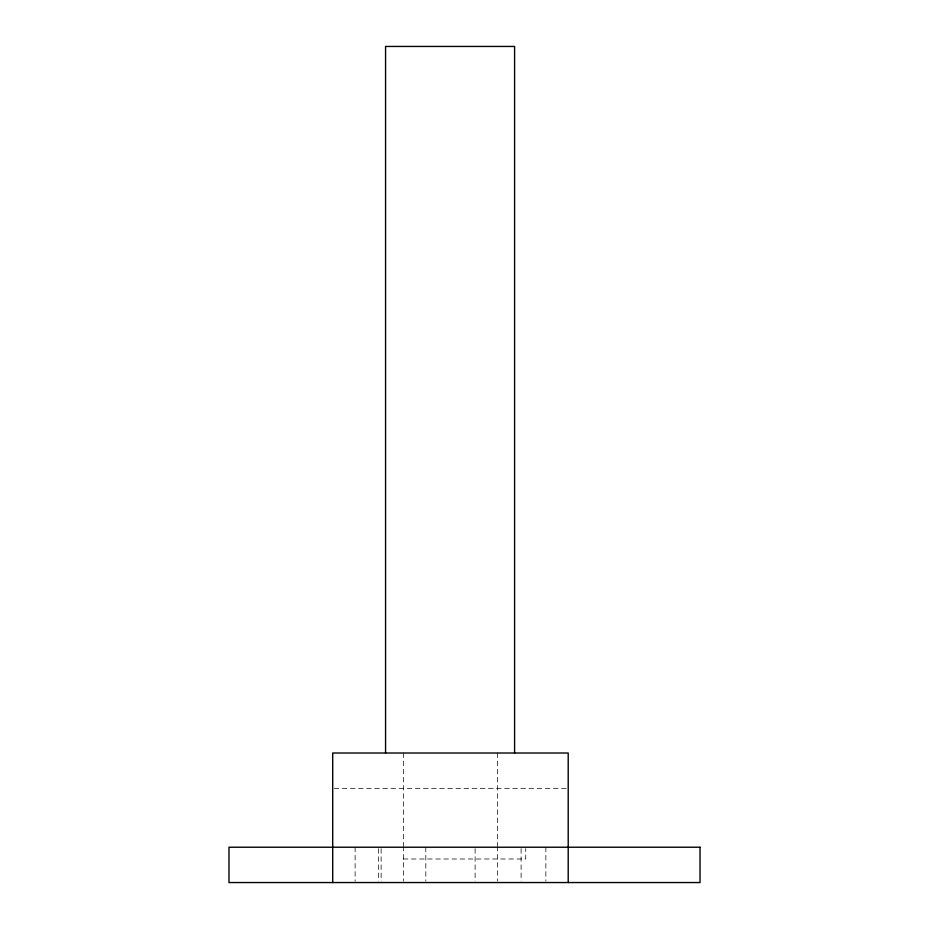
<?xml version="1.0" encoding="UTF-8"?>
<svg xmlns="http://www.w3.org/2000/svg" width="929" height="929" viewBox="0 0 929 929"><rect width="100%" height="100%" fill="white"/><g stroke="black" fill="none" stroke-linecap="round" stroke-linejoin="round"><path stroke-width="0.7" stroke-dasharray="4.64 3.48" d="M334.138 788.338L566.771 788.338M403.267 859L525.733 859L525.733 848.525M545.846 847.225L545.846 881.133M521.111 848.63L521.111 881.133M497.561 753.013L497.561 845.773M497.561 846.319L497.561 881.133M475.114 848.63L475.114 881.133M425.807 847.225L425.807 881.133M403.349 753.013L403.349 845.773M403.349 846.319L403.349 881.133M381.122 848.63L381.122 881.133M378.475 848.63L378.475 881.133M355.11 847.225L355.11 881.133"/><path stroke-width="1.39" d="M568.211 882.55L568.211 753.013L332.698 753.013L332.698 882.55M514.596 753.013L514.596 46.45L385.57 46.45L385.57 753.013M700.025 847.225L228.975 847.225L228.975 882.55L700.025 882.55L700.025 847.225"/></g></svg>
